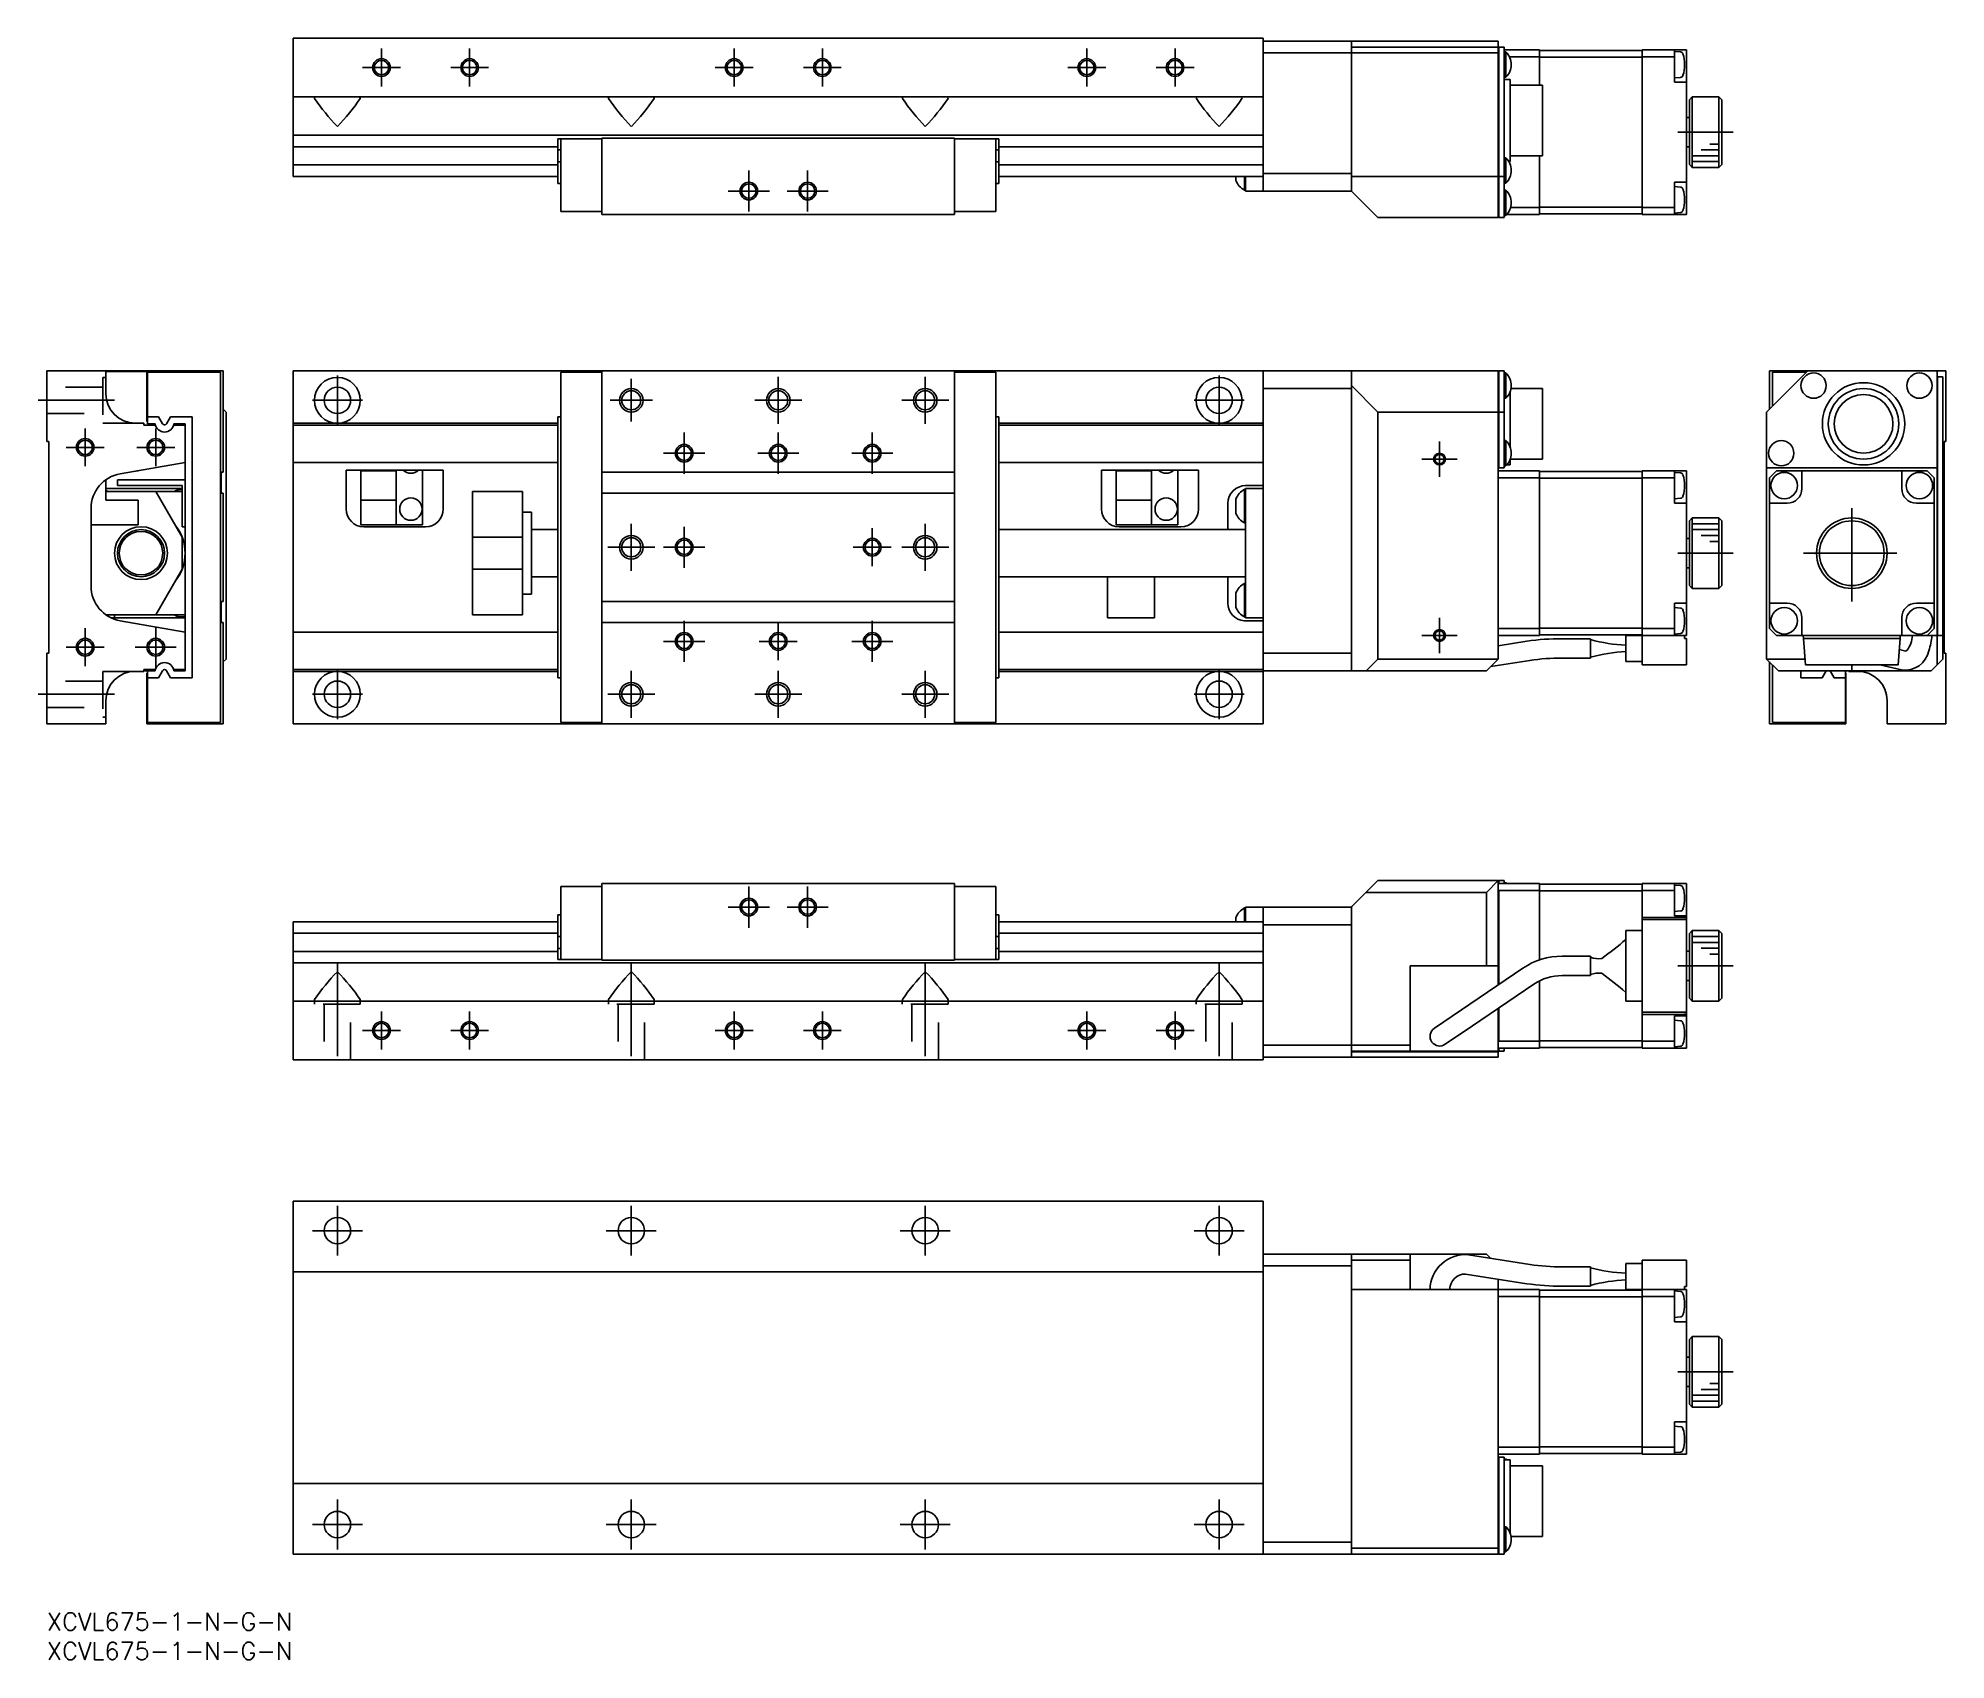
# Model space of a CAD drawing. Extents: x -2 to 323, y -8 to 268.
import ezdxf

# ---------------------------------------------------------------- set-up
doc = ezdxf.new("R2010")
doc.units = 0
doc.header["$LTSCALE"] = 0.5
doc.linetypes.add('CENTER', pattern=[50.8, 31.75, -6.35, 6.35, -6.35])
doc.linetypes.add('DASHED', pattern=[19.05, 12.7, -6.35])
for name, color, linetype in [('MSM_CENTER', 1, 'CENTER'), ('MSM_CONTINUOUS', 7, 'CONTINUOUS'), ('MSM_DASHED', 4, 'DASHED'), ('MSM_NARROW', 5, 'CONTINUOUS'), ('MSM_PART_NUMBER', 7, 'CONTINUOUS')]:
    doc.layers.add(name, color=color, linetype=linetype)
doc.styles.get("Standard").update_dxf_attribs({"font": 'txt.shx', "height": 3, "bigfont": 'bigfont.shx'})

# ---------------------------------------------------------------- blocks, each defined once
blk = doc.blocks.new('*U2')
at = {"layer": 'MSM_PART_NUMBER'}
blk.add_text('XCVL675-1-N-G-N', height=3, dxfattribs=at).set_placement((0, -3))
blk = doc.blocks.new('*U3')
at = {"layer": 'MSM_PART_NUMBER'}
blk.add_text('XCVL675-1-N-G-N', height=3, dxfattribs=at).set_placement((0, -8))

msp = doc.modelspace()

# ---------------------------------------------------------------- linework, layer by layer
at = {"layer": 'MSM_CENTER'}
for p, q in [((56.91, 259.61), (56.91, 266.07)), ((71.91, 259.61), (71.91, 266.07)), ((116.91, 259.61), (116.91, 266.07)), ((131.91, 259.61), (131.91, 266.07)), ((176.91, 259.61), (176.91, 266.07)), ((191.91, 259.61), (191.91, 266.07)), ((53.68, 262.84), (60.14, 262.84)), ((68.68, 262.84), (75.14, 262.84)), ((113.68, 262.84), (120.14, 262.84)), ((128.68, 262.84), (135.14, 262.84)), ((173.68, 262.84), (180.14, 262.84)), ((188.68, 262.84), (195.14, 262.84)), ((277.46, 251.84), (286.86, 251.84)), ((119.41, 238.34), (119.41, 245.34)), ((129.41, 238.34), (129.41, 245.34)), ((115.91, 241.84), (122.91, 241.84)), ((125.91, 241.84), (132.91, 241.84)), ((49.41, 201.99), (49.41, 210.49)), ((99.41, 202.62), (99.41, 209.87)), ((124.41, 202.24), (124.41, 210.24)), ((149.41, 202.24), (149.41, 210.24)), ((199.41, 201.99), (199.41, 210.49)), ((-1.5, 206.24), (11.5, 206.24)), ((45.16, 206.24), (53.66, 206.24)), ((95.79, 206.24), (103.04, 206.24)), ((120.41, 206.24), (128.41, 206.24)), ((145.41, 206.24), (153.41, 206.24)), ((195.16, 206.24), (203.66, 206.24)), ((6.5, 195.02), (6.5, 201.47)), ((18.5, 195.02), (18.5, 201.47)), ((3.27, 198.24), (9.73, 198.24)), ((15.27, 198.24), (21.73, 198.24)), ((108.41, 193.74), (108.41, 200.74)), ((124.41, 193.74), (124.41, 200.74)), ((140.41, 193.74), (140.41, 200.74)), ((236.91, 193.24), (236.91, 199.24)), ((104.91, 197.24), (111.91, 197.24)), ((120.91, 197.24), (127.91, 197.24)), ((136.91, 197.24), (143.91, 197.24)), ((233.91, 196.24), (239.91, 196.24)), ((307.05, 172.04), (307.05, 188.44)), ((99.41, 177.24), (99.41, 185.24)), ((149.41, 177.24), (149.41, 185.24)), ((108.41, 177.74), (108.41, 184.74)), ((140.41, 178.02), (140.41, 184.47)), ((95.41, 181.24), (103.41, 181.24)), ((104.91, 181.24), (111.91, 181.24)), ((137.18, 181.24), (143.64, 181.24)), ((145.41, 181.24), (153.41, 181.24)), ((277.46, 180.24), (286.86, 180.24)), ((298.85, 180.24), (315.25, 180.24)), ((236.91, 163.24), (236.91, 169.24)), ((6.5, 161.02), (6.5, 167.47)), ((18.5, 160.74), (18.5, 167.74)), ((108.41, 161.74), (108.41, 168.74)), ((124.41, 162.02), (124.41, 168.47)), ((140.41, 161.74), (140.41, 168.74)), ((233.91, 166.24), (239.91, 166.24)), ((3.27, 164.24), (9.73, 164.24)), ((15, 164.24), (22, 164.24)), ((104.91, 165.24), (111.91, 165.24)), ((121.18, 165.24), (127.64, 165.24)), ((136.91, 165.24), (143.91, 165.24)), ((49.41, 151.99), (49.41, 160.49)), ((99.41, 152.24), (99.41, 160.24)), ((124.41, 152.24), (124.41, 160.24)), ((149.41, 152.24), (149.41, 160.24)), ((199.41, 151.99), (199.41, 160.49)), ((-1.5, 156.24), (11.5, 156.24)), ((45.16, 156.24), (53.66, 156.24)), ((95.41, 156.24), (103.41, 156.24)), ((120.41, 156.24), (128.41, 156.24)), ((145.41, 156.24), (153.41, 156.24)), ((195.16, 156.24), (203.66, 156.24)), ((119.41, 116.54), (119.41, 123.54)), ((129.41, 116.54), (129.41, 123.54)), ((115.91, 120.04), (122.91, 120.04)), ((125.91, 120.04), (132.91, 120.04)), ((49.41, 110.54), (49.41, 92.04)), ((99.41, 110.54), (99.41, 92.04)), ((149.41, 110.54), (149.41, 92.04)), ((199.41, 110.54), (199.41, 92.04)), ((277.46, 110.04), (286.86, 110.04)), ((56.91, 95.81), (56.91, 102.27)), ((71.91, 95.81), (71.91, 102.27)), ((116.91, 95.81), (116.91, 102.27)), ((131.91, 95.81), (131.91, 102.27)), ((176.91, 95.81), (176.91, 102.27)), ((191.91, 95.81), (191.91, 102.27)), ((53.68, 99.04), (60.14, 99.04)), ((68.68, 99.04), (75.14, 99.04)), ((113.68, 99.04), (120.14, 99.04)), ((128.68, 99.04), (135.14, 99.04)), ((173.68, 99.04), (180.14, 99.04)), ((188.68, 99.04), (195.14, 99.04)), ((49.41, 60.75), (49.41, 69.25)), ((99.41, 60.75), (99.41, 69.25)), ((149.41, 60.75), (149.41, 69.25)), ((199.41, 60.75), (199.41, 69.25)), ((45.16, 65), (53.66, 65)), ((95.16, 65), (103.66, 65)), ((145.16, 65), (153.66, 65)), ((195.16, 65), (203.66, 65)), ((277.46, 41), (286.86, 41)), ((49.41, 10.75), (49.41, 19.25)), ((99.41, 10.75), (99.41, 19.25)), ((149.41, 10.75), (149.41, 19.25)), ((199.41, 10.75), (199.41, 19.25)), ((45.16, 15), (53.66, 15)), ((95.16, 15), (103.66, 15)), ((145.16, 15), (153.66, 15)), ((195.16, 15), (203.66, 15))]:
    msp.add_line(p, q, dxfattribs=at)
at = {"layer": 'MSM_CONTINUOUS'}
for p, q in [((41.91, 267.84), (206.91, 267.84)), ((41.91, 267.84), (41.91, 244.34)), ((206.91, 267.84), (206.91, 241.84)), ((246.91, 267.34), (206.91, 267.34)), ((221.91, 241.84), (221.91, 267.34)), ((246.91, 266.34), (221.91, 266.34)), ((246.91, 266.44), (246.81, 266.34)), ((246.91, 266.44), (246.91, 267.34)), ((246.91, 237.34), (246.91, 266.34)), ((247.01, 266.34), (246.91, 266.24)), ((247.01, 266.34), (247.01, 237.34)), ((247.91, 266.34), (247.01, 266.34)), ((247.91, 266.34), (247.91, 237.34)), ((246.91, 265.34), (206.91, 265.34)), ((247.91, 265.84), (253.91, 265.84)), ((248.21, 265.49), (247.91, 265.49)), ((248.21, 261.19), (248.21, 265.49)), ((248.82, 264.64), (253.91, 264.64)), ((253.91, 265.84), (253.91, 259.84)), ((253.91, 265.74), (271.41, 265.74)), ((253.91, 264.6), (271.41, 264.6)), ((271.41, 265.84), (271.41, 237.84)), ((271.41, 265.84), (278.91, 265.84)), ((271.41, 264.64), (276.91, 264.64)), ((276.91, 265.84), (276.91, 260.34)), ((277.9, 265.51), (276.91, 265.59)), ((278.91, 265.84), (278.91, 237.84)), ((247.91, 261.19), (248.21, 261.19)), ((248.91, 260.84), (247.91, 260.84)), ((248.91, 260.84), (248.91, 246.84)), ((254.41, 259.84), (248.91, 259.84)), ((254.41, 259.84), (254.41, 247.84)), ((276.91, 261.09), (277.9, 261.18)), ((278.91, 260.34), (276.91, 260.34)), ((41.91, 257.84), (206.91, 257.84)), ((45.51, 257.72), (45.67, 257.84)), ((45.52, 257.69), (45.51, 257.72)), ((45.54, 257.58), (45.52, 257.69)), ((53.31, 257.72), (53.16, 257.84)), ((53.28, 257.58), (53.31, 257.69)), ((53.31, 257.69), (53.31, 257.72)), ((95.51, 257.72), (95.67, 257.84)), ((95.52, 257.69), (95.51, 257.72)), ((95.54, 257.58), (95.52, 257.69)), ((103.31, 257.72), (103.16, 257.84)), ((103.28, 257.58), (103.31, 257.69)), ((103.31, 257.69), (103.31, 257.72)), ((145.51, 257.72), (145.67, 257.84)), ((145.52, 257.69), (145.51, 257.72)), ((145.54, 257.58), (145.52, 257.69)), ((153.31, 257.72), (153.16, 257.84)), ((153.28, 257.58), (153.31, 257.69)), ((153.31, 257.69), (153.31, 257.72)), ((195.51, 257.72), (195.67, 257.84)), ((195.52, 257.69), (195.51, 257.72)), ((195.54, 257.58), (195.52, 257.69)), ((203.31, 257.72), (203.16, 257.84)), ((203.28, 257.58), (203.31, 257.69)), ((203.31, 257.69), (203.31, 257.72)), ((279.91, 257.84), (279.41, 257.34)), ((279.41, 246.34), (279.41, 257.34)), ((284.41, 257.84), (279.91, 257.84)), ((279.91, 257.84), (279.91, 245.84)), ((284.91, 257.34), (284.41, 257.84)), ((284.41, 245.84), (284.41, 257.84)), ((284.91, 257.34), (284.91, 246.34)), ((279.41, 254.34), (278.91, 254.34)), ((41.91, 251.34), (206.91, 251.34)), ((94.41, 250.74), (86.91, 250.74)), ((86.91, 243.14), (86.91, 250.74)), ((87.41, 250.74), (87.41, 238.34)), ((154.41, 250.84), (94.41, 250.84)), ((94.41, 250.84), (94.41, 237.84)), ((154.41, 250.84), (154.41, 237.84)), ((161.91, 250.74), (154.41, 250.74)), ((161.41, 250.74), (161.41, 238.34)), ((161.91, 243.14), (161.91, 250.74)), ((41.91, 249.38), (86.91, 249.38)), ((87.41, 248.87), (86.91, 248.87)), ((87.41, 246.82), (86.91, 246.82)), ((161.41, 248.87), (161.91, 248.87)), ((161.41, 246.82), (161.91, 246.82)), ((161.91, 249.38), (206.91, 249.38)), ((248.21, 247.49), (247.91, 247.49)), ((248.21, 243.19), (248.21, 247.49)), ((248.71, 246.84), (248.91, 246.84)), ((248.91, 247.84), (254.41, 247.84)), ((253.91, 247.84), (253.91, 237.84)), ((278.91, 249.34), (279.41, 249.34)), ((41.91, 246.31), (86.91, 246.31)), ((41.91, 244.34), (86.91, 244.34)), ((161.91, 246.31), (206.91, 246.31)), ((161.91, 244.34), (206.91, 244.34)), ((202.26, 244.34), (202.26, 243.63)), ((203.71, 244.34), (203.71, 241.98)), ((203.91, 244.34), (203.91, 241.84)), ((221.91, 244.84), (206.91, 244.84)), ((221.91, 244.34), (246.91, 244.34)), ((246.91, 244.39), (247.01, 244.34)), ((247.91, 244.34), (247.01, 244.34)), ((279.41, 246.34), (279.91, 245.84)), ((279.91, 245.84), (284.41, 245.84)), ((284.41, 245.84), (284.91, 246.34)), ((87.41, 243.14), (86.91, 243.14)), ((161.41, 243.14), (161.91, 243.14)), ((203.71, 241.98), (203.91, 241.98)), ((203.91, 241.84), (221.91, 241.84)), ((221.91, 241.84), (226.41, 237.34)), ((247.91, 243.19), (248.21, 243.19)), ((248.21, 241.99), (247.91, 241.99)), ((248.21, 237.69), (248.21, 241.99)), ((276.91, 243.34), (276.91, 237.84)), ((278.91, 243.34), (276.91, 243.34)), ((277.9, 242.51), (276.91, 242.59)), ((87.41, 238.34), (94.41, 238.34)), ((154.41, 237.84), (94.41, 237.84)), ((161.41, 238.34), (154.41, 238.34)), ((246.91, 237.34), (226.41, 237.34)), ((246.91, 237.44), (247.01, 237.34)), ((247.91, 237.34), (247.01, 237.34)), ((247.91, 237.69), (248.21, 237.69)), ((248.35, 237.84), (253.91, 237.84)), ((249.01, 239.04), (253.91, 239.04)), ((253.91, 239.09), (271.41, 239.09)), ((253.91, 237.94), (271.41, 237.94)), ((271.41, 239.04), (276.91, 239.04)), ((271.41, 237.84), (278.91, 237.84)), ((276.91, 238.09), (277.9, 238.18)), ((0, 211.24), (30, 211.24)), ((0, 199.24), (0, 211.24)), ((10, 211.24), (10, 207.34)), ((17, 211.14), (10, 211.14)), ((17, 202.64), (17, 211.24)), ((17.1, 202.24), (17.1, 211.04)), ((17.1, 211.04), (29.5, 211.04)), ((29.5, 211.04), (29.5, 151.44)), ((30, 211.24), (30, 194.04)), ((41.91, 211.24), (41.91, 151.24)), ((41.91, 211.24), (221.91, 211.24)), ((87.41, 211.04), (94.41, 211.04)), ((87.41, 211.04), (87.41, 151.44)), ((94.41, 211.24), (94.41, 151.24)), ((154.41, 211.24), (154.41, 151.24)), ((161.41, 211.04), (154.41, 211.04)), ((161.41, 211.04), (161.41, 151.44)), ((206.91, 211.24), (206.91, 151.24)), ((221.91, 211.24), (246.91, 211.24)), ((221.91, 211.24), (221.91, 160.24)), ((246.91, 162.24), (246.91, 211.24)), ((246.91, 211.14), (247.01, 211.24)), ((247.01, 211.24), (247.01, 194.74)), ((247.91, 211.24), (247.01, 211.24)), ((247.91, 211.24), (247.91, 194.74)), ((299.55, 211.24), (292.55, 204.24)), ((323.05, 211.24), (293.05, 211.24)), ((293.05, 211.24), (293.05, 204.74)), ((293.55, 211.04), (299.35, 211.04)), ((293.55, 205.24), (293.55, 211.04)), ((321.55, 161.24), (321.55, 211.24)), ((323.05, 199.24), (323.05, 211.24)), ((221.91, 208.24), (206.91, 208.24)), ((221.91, 208.74), (226.41, 204.24)), ((248.21, 210.89), (247.91, 210.89)), ((248.21, 206.59), (248.21, 210.89)), ((254.41, 208.24), (249.07, 208.24)), ((254.41, 208.24), (254.41, 196.24)), ((322.55, 210.24), (321.55, 210.24)), ((321.65, 210.24), (321.65, 166.24)), ((322.55, 210.24), (322.55, 162.24)), ((30, 204.74), (30.5, 204.24)), ((247.91, 206.59), (248.21, 206.59)), ((248.91, 207.67), (248.91, 198.32)), ((15, 202.34), (16.5, 202.34)), ((16.5, 202.04), (16.5, 202.34)), ((18.46, 202.04), (16.5, 202.04)), ((17.1, 202.64), (17, 202.64)), ((17.1, 203.44), (18.98, 203.44)), ((18.43, 202.24), (17.1, 202.24)), ((18.98, 203.44), (19.66, 202.25)), ((20.34, 202.25), (21.02, 203.44)), ((21.02, 203.44), (24.7, 203.44)), ((23.5, 202.04), (21.54, 202.04)), ((23.5, 202.24), (21.57, 202.24)), ((23.5, 160.24), (23.5, 202.24)), ((24.7, 203.44), (24.7, 159.04)), ((30.5, 204.24), (30.5, 162.24)), ((41.91, 202.34), (86.91, 202.34)), ((41.91, 202.04), (86.91, 202.04)), ((87.41, 203.44), (86.91, 203.44)), ((86.91, 159.04), (86.91, 203.44)), ((161.41, 203.44), (161.91, 203.44)), ((161.91, 159.04), (161.91, 203.44)), ((161.91, 202.34), (206.91, 202.34)), ((161.91, 202.04), (206.91, 202.04)), ((226.41, 204.24), (226.41, 162.24)), ((246.91, 204.24), (226.41, 204.24)), ((246.91, 204.2), (247.01, 204.24)), ((247.91, 204.24), (247.01, 204.24)), ((292.55, 162.24), (292.55, 204.24)), ((0.3, 199.24), (0, 199.24)), ((0.3, 163.24), (0.3, 199.24)), ((248.21, 199.39), (247.91, 199.39)), ((248.21, 195.09), (248.21, 199.39)), ((322.75, 199.24), (323.05, 199.24)), ((322.75, 163.24), (322.75, 199.24)), ((23.5, 195.69), (12.46, 193.74)), ((41.91, 195.69), (86.91, 195.69)), ((161.91, 195.69), (206.91, 195.69)), ((246.91, 194.84), (247.01, 194.74)), ((247.91, 194.74), (247.01, 194.74)), ((247.91, 195.09), (248.21, 195.09)), ((248.35, 195.24), (248.91, 195.24)), ((248.91, 196.17), (248.91, 195.24)), ((248.94, 196.24), (254.41, 196.24)), ((292.55, 194.74), (321.55, 194.74)), ((10, 189.24), (10, 192.71)), ((23.5, 192.74), (12, 192.74)), ((12, 191.74), (12, 192.74)), ((23, 191.74), (12, 191.74)), ((15.29, 194.24), (15.5, 194.24)), ((15.5, 194.28), (15.5, 194.24)), ((23, 184.74), (23, 191.74)), ((29.65, 194.04), (30, 194.04)), ((29.65, 190.44), (29.65, 194.04)), ((67.41, 194.37), (50.91, 194.37)), ((50.91, 187.74), (50.91, 194.37)), ((53.41, 194.37), (53.41, 185.04)), ((59.41, 194.24), (53.41, 194.24)), ((59.41, 194.37), (59.41, 185.04)), ((63.91, 194.37), (63.91, 185.04)), ((67.41, 194.37), (67.41, 187.74)), ((154.41, 194.04), (94.41, 194.04)), ((195.91, 194.37), (179.41, 194.37)), ((179.41, 187.74), (179.41, 194.37)), ((181.91, 194.37), (181.91, 185.04)), ((187.91, 194.24), (181.91, 194.24)), ((187.91, 194.37), (187.91, 185.04)), ((192.41, 194.37), (192.41, 185.04)), ((195.91, 194.37), (195.91, 187.74)), ((206.91, 191.73), (203.91, 191.73)), ((246.91, 194.24), (253.91, 194.24)), ((246.91, 193.04), (253.91, 193.04)), ((253.91, 194.24), (253.91, 166.24)), ((253.91, 194.14), (271.41, 194.14)), ((253.91, 193), (271.41, 193)), ((271.41, 194.24), (278.91, 194.24)), ((271.41, 194.24), (271.41, 161.24)), ((271.41, 193.04), (276.91, 193.04)), ((276.91, 194.24), (276.91, 188.74)), ((277.9, 193.91), (276.91, 193.99)), ((278.91, 194.24), (278.91, 166.24)), ((294.25, 194.24), (293.05, 193.04)), ((293.05, 193.04), (293.05, 167.44)), ((319.85, 194.24), (294.25, 194.24)), ((298.55, 194.24), (298.55, 191.24)), ((315.55, 191.24), (315.55, 194.24)), ((321.05, 193.04), (319.85, 194.24)), ((321.05, 167.44), (321.05, 193.04)), ((23, 191.24), (10, 191.24)), ((10, 190.74), (23, 190.74)), ((10, 189.24), (15.5, 189.24)), ((15.5, 185.04), (15.5, 189.24)), ((23, 182.95), (18.5, 190.74)), ((30, 190.44), (29.65, 190.44)), ((30, 190.44), (30, 172.04)), ((59.41, 189.24), (53.41, 189.24)), ((72.41, 190.74), (72.41, 169.74)), ((72.41, 190.74), (80.91, 190.74)), ((80.91, 190.74), (80.91, 169.74)), ((154.41, 190.44), (94.41, 190.44)), ((187.91, 189.24), (181.91, 189.24)), ((200.91, 184.24), (200.91, 188.73)), ((202.26, 189.45), (202.26, 187.03)), ((203.71, 191.1), (203.71, 185.38)), ((203.91, 191.1), (203.71, 191.1)), ((203.91, 191.24), (203.91, 169.24)), ((203.91, 191.24), (206.91, 191.24)), ((276.91, 189.49), (277.9, 189.58)), ((278.91, 188.74), (276.91, 188.74)), ((296.05, 188.74), (293.05, 188.74)), ((321.05, 188.74), (318.05, 188.74)), ((7.5, 187.84), (7.5, 174.65)), ((7.5, 185.04), (15.5, 185.04)), ((63.91, 185.04), (53.41, 185.04)), ((82.41, 187.24), (80.91, 187.24)), ((82.41, 187.24), (82.41, 173.24)), ((192.41, 185.04), (181.91, 185.04)), ((203.71, 185.38), (203.91, 185.38)), ((279.91, 186.24), (279.41, 185.74)), ((279.41, 174.74), (279.41, 185.74)), ((279.91, 186.24), (279.91, 174.24)), ((284.41, 186.24), (279.91, 186.24)), ((284.41, 174.24), (284.41, 186.24)), ((284.91, 185.74), (284.41, 186.24)), ((284.91, 185.74), (284.91, 174.74)), ((23.5, 184.74), (23, 184.74)), ((23, 177.54), (23, 182.95)), ((64.41, 184.74), (53.91, 184.74)), ((72.41, 182.95), (80.91, 182.95)), ((86.91, 184.24), (82.41, 184.24)), ((203.91, 184.24), (161.91, 184.24)), ((192.91, 184.74), (182.41, 184.74)), ((279.41, 182.74), (278.91, 182.74)), ((18.5, 169.74), (23, 177.54)), ((72.41, 177.54), (80.91, 177.54)), ((82.41, 176.24), (86.91, 176.24)), ((161.91, 176.24), (203.91, 176.24)), ((180.41, 176.24), (180.41, 169.24)), ((188.41, 176.24), (188.41, 169.24)), ((200.91, 171.73), (200.91, 176.24)), ((278.91, 177.74), (279.41, 177.74)), ((29.65, 172.04), (30, 172.04)), ((29.65, 168.44), (29.65, 172.04)), ((80.91, 173.24), (82.41, 173.24)), ((154.41, 172.04), (94.41, 172.04)), ((202.26, 173.45), (202.26, 171.03)), ((203.71, 175.1), (203.71, 169.38)), ((203.91, 175.1), (203.71, 175.1)), ((279.41, 174.74), (279.91, 174.24)), ((279.91, 174.24), (284.41, 174.24)), ((284.41, 174.24), (284.91, 174.74)), ((10.05, 169.74), (23.5, 169.74)), ((10.9, 169.24), (23.5, 169.24)), ((11.5, 169.24), (11.5, 169.74)), ((72.41, 169.74), (80.91, 169.74)), ((180.41, 169.24), (188.41, 169.24)), ((203.71, 169.38), (203.91, 169.38)), ((203.91, 169.24), (206.91, 169.24)), ((276.91, 171.74), (276.91, 166.24)), ((278.91, 171.74), (276.91, 171.74)), ((277.9, 170.91), (276.91, 170.99)), ((293.05, 171.74), (296.05, 171.74)), ((298.55, 169.24), (298.55, 166.24)), ((315.55, 166.24), (315.55, 169.24)), ((318.05, 171.74), (321.05, 171.74)), ((12.46, 168.74), (23.5, 166.8)), ((30, 168.44), (29.65, 168.44)), ((30, 168.44), (30, 151.24)), ((41.91, 166.8), (86.91, 166.8)), ((154.41, 168.44), (94.41, 168.44)), ((161.91, 166.8), (206.91, 166.8)), ((206.91, 168.73), (203.91, 168.73)), ((246.91, 167.44), (253.91, 167.44)), ((246.91, 166.34), (247.01, 166.24)), ((247.01, 166.24), (253.91, 166.24)), ((253.91, 167.49), (271.41, 167.49)), ((253.91, 166.34), (271.41, 166.34)), ((262.61, 165.69), (257.75, 165.69)), ((262.61, 162.39), (262.61, 165.69)), ((268.61, 161.84), (268.61, 166.24)), ((278.91, 166.24), (268.61, 166.24)), ((271.41, 167.44), (276.91, 167.44)), ((276.91, 166.49), (277.9, 166.58)), ((278.61, 166.24), (278.61, 165.74)), ((278.91, 165.74), (278.61, 165.74)), ((278.91, 165.74), (278.91, 161.24)), ((293.05, 167.44), (294.25, 166.24)), ((294.25, 166.24), (321.55, 166.24)), ((298.8, 166.24), (298.83, 165.74)), ((315.26, 165.74), (298.83, 165.74)), ((298.83, 165.74), (299.15, 161.24)), ((314.95, 161.24), (315.26, 165.74)), ((315.26, 165.74), (315.3, 166.24)), ((319.85, 166.24), (321.05, 167.44)), ((321.65, 166.24), (321.55, 166.34)), ((321.65, 166.24), (322.55, 166.24)), ((0, 163.24), (0.3, 163.24)), ((0, 151.24), (0, 163.24)), ((221.91, 163.24), (206.91, 163.24)), ((251.78, 165.27), (246.91, 164.5)), ((257.75, 162.39), (262.61, 162.39)), ((316.25, 163.59), (315.13, 163.85)), ((316.31, 163.63), (316.24, 163.59)), ((316.41, 163.71), (316.31, 163.63)), ((323.05, 163.24), (322.75, 163.24)), ((323.05, 151.24), (323.05, 163.24)), ((16.5, 160.14), (15, 160.14)), ((16.5, 160.44), (18.46, 160.44)), ((16.5, 160.14), (16.5, 160.44)), ((16.5, 160.34), (18.44, 160.34)), ((18.43, 160.24), (16.5, 160.24)), ((17, 151.24), (17, 159.84)), ((17, 159.84), (17.1, 159.84)), ((17.1, 151.44), (17.1, 160.24)), ((18.98, 159.04), (17.1, 159.04)), ((19.66, 160.24), (18.98, 159.04)), ((21.02, 159.04), (20.34, 160.24)), ((24.7, 159.04), (21.02, 159.04)), ((21.54, 160.44), (23.5, 160.44)), ((21.56, 160.34), (23.5, 160.34)), ((21.57, 160.24), (23.5, 160.24)), ((23.2, 160.44), (23, 160.24)), ((30.5, 162.24), (30, 161.74)), ((41.91, 160.44), (86.91, 160.44)), ((41.91, 160.14), (86.91, 160.14)), ((87.41, 159.04), (86.91, 159.04)), ((161.41, 159.04), (161.91, 159.04)), ((161.91, 160.44), (206.91, 160.44)), ((161.91, 160.14), (206.91, 160.14)), ((221.91, 160.24), (206.91, 160.24)), ((244.91, 160.24), (221.91, 160.24)), ((226.41, 162.24), (224.41, 160.24)), ((226.41, 162.24), (246.91, 162.24)), ((244.91, 160.24), (246.91, 162.24)), ((245.62, 160.95), (252.3, 162.01)), ((271.41, 161.84), (268.61, 161.84)), ((271.41, 161.24), (278.91, 161.24)), ((294.55, 160.24), (292.55, 162.24)), ((292.55, 162.24), (299.08, 162.24)), ((293.05, 161.74), (293.05, 151.24)), ((293.55, 151.44), (293.55, 161.24)), ((320.55, 160.24), (294.55, 160.24)), ((298.35, 159.04), (298.35, 160.24)), ((302.02, 159.04), (298.35, 159.04)), ((299.15, 161.24), (314.95, 161.24)), ((302.71, 160.24), (302.02, 159.04)), ((304.07, 159.04), (303.38, 160.24)), ((305.95, 159.04), (304.07, 159.04)), ((305.95, 160.24), (305.95, 151.44)), ((306.05, 159.84), (305.95, 159.84)), ((306.05, 151.24), (306.05, 159.84)), ((306.55, 160.14), (306.55, 160.24)), ((306.55, 160.14), (308.05, 160.14)), ((307.05, 161.24), (307.05, 160.24)), ((311.79, 161.24), (315.5, 160.38)), ((315.5, 160.38), (315.52, 160.37)), ((320.55, 160.24), (322.55, 162.24)), ((10, 155.14), (10, 151.24)), ((313.05, 155.14), (313.05, 151.24)), ((10, 151.24), (0, 151.24)), ((30, 151.24), (17, 151.24)), ((29.5, 151.44), (17.1, 151.44)), ((41.91, 151.24), (206.91, 151.24)), ((87.41, 151.44), (94.41, 151.44)), ((161.41, 151.44), (154.41, 151.44)), ((293.05, 151.24), (306.05, 151.24)), ((305.95, 151.44), (293.55, 151.44)), ((313.05, 151.24), (323.05, 151.24)), ((87.41, 123.54), (94.41, 123.54)), ((87.41, 123.54), (87.41, 111.14)), ((154.41, 124.04), (94.41, 124.04)), ((94.41, 124.04), (94.41, 111.04)), ((154.41, 124.04), (154.41, 111.04)), ((161.41, 123.54), (154.41, 123.54)), ((161.41, 123.54), (161.41, 111.14)), ((226.41, 124.54), (222.01, 120.14)), ((226.41, 124.54), (246.91, 124.54)), ((244.91, 122.54), (246.91, 124.54)), ((246.91, 124.54), (246.91, 106.81)), ((246.91, 124.44), (247.01, 124.54)), ((246.91, 124.04), (253.91, 124.04)), ((247.01, 124.54), (247.01, 124.04)), ((247.91, 124.54), (247.01, 124.54)), ((247.91, 124.54), (247.91, 124.04)), ((248.21, 124.19), (247.91, 124.19)), ((248.21, 124.04), (248.21, 124.19)), ((253.91, 124.04), (253.91, 111.05)), ((253.91, 123.94), (271.41, 123.94)), ((271.41, 124.04), (271.41, 96.04)), ((271.41, 124.04), (278.91, 124.04)), ((276.91, 124.04), (276.91, 118.54)), ((277.9, 123.7), (276.91, 123.79)), ((278.91, 124.04), (278.91, 96.04)), ((221.91, 120.04), (222.01, 120.14)), ((244.91, 122.54), (224.41, 122.54)), ((244.91, 110.04), (244.91, 122.54)), ((246.91, 122.94), (247.01, 122.84)), ((247.01, 122.84), (253.91, 122.84)), ((247.01, 106.88), (247.01, 122.84)), ((253.91, 122.8), (271.41, 122.8)), ((271.41, 122.84), (276.91, 122.84)), ((41.91, 117.54), (41.91, 94.04)), ((41.91, 117.54), (86.91, 117.54)), ((87.41, 118.74), (86.91, 118.74)), ((86.91, 111.14), (86.91, 118.74)), ((161.41, 118.74), (161.91, 118.74)), ((161.91, 111.14), (161.91, 118.74)), ((161.91, 117.54), (206.91, 117.54)), ((202.26, 118.25), (202.26, 117.54)), ((203.71, 119.9), (203.71, 117.54)), ((203.91, 119.9), (203.71, 119.9)), ((203.91, 120.04), (221.91, 120.04)), ((203.91, 120.04), (203.91, 117.54)), ((206.91, 120.04), (206.91, 94.04)), ((221.91, 117.04), (206.91, 117.04)), ((221.91, 120.04), (221.91, 94.54)), ((271.41, 118.29), (278.61, 118.29)), ((271.41, 117.94), (278.91, 117.94)), ((276.91, 119.29), (277.9, 119.38)), ((278.91, 118.54), (276.91, 118.54)), ((278.61, 118.29), (278.61, 118.25)), ((278.91, 118.25), (278.61, 118.25)), ((41.91, 115.58), (86.91, 115.58)), ((87.41, 115.06), (86.91, 115.06)), ((161.41, 115.06), (161.91, 115.06)), ((161.91, 115.58), (206.91, 115.58)), ((268.61, 104.04), (268.61, 116.04)), ((271.41, 116.04), (268.61, 116.04)), ((279.91, 116.04), (279.41, 115.54)), ((279.41, 104.54), (279.41, 115.54)), ((279.91, 116.04), (279.91, 104.04)), ((284.41, 116.04), (279.91, 116.04)), ((284.41, 104.04), (284.41, 116.04)), ((284.91, 115.54), (284.41, 116.04)), ((284.91, 115.54), (284.91, 104.54)), ((41.91, 112.5), (86.91, 112.5)), ((41.91, 110.54), (206.91, 110.54)), ((87.41, 113.01), (86.91, 113.01)), ((94.41, 111.14), (86.91, 111.14)), ((154.41, 111.04), (94.41, 111.04)), ((161.91, 111.14), (154.41, 111.14)), ((161.41, 113.01), (161.91, 113.01)), ((161.91, 112.5), (206.91, 112.5)), ((262.61, 111.69), (257.75, 111.69)), ((262.61, 108.39), (262.61, 111.69)), ((279.41, 112.54), (278.91, 112.54)), ((231.91, 110.04), (231.91, 95.54)), ((246.91, 110.04), (231.91, 110.04)), ((251.11, 109.66), (240.66, 102.58)), ((253.91, 107.48), (253.91, 96.04)), ((257.75, 108.39), (262.61, 108.39)), ((264.47, 108.78), (264.56, 108.74)), ((278.91, 107.54), (279.41, 107.54)), ((41.91, 104.04), (206.91, 104.04)), ((45.52, 104.2), (45.51, 104.16)), ((45.51, 104.16), (45.67, 104.04)), ((45.54, 104.3), (45.52, 104.2)), ((53.31, 104.16), (53.16, 104.04)), ((53.28, 104.3), (53.31, 104.2)), ((53.31, 104.2), (53.31, 104.16)), ((95.52, 104.2), (95.51, 104.16)), ((95.51, 104.16), (95.67, 104.04)), ((95.54, 104.3), (95.52, 104.2)), ((103.31, 104.16), (103.16, 104.04)), ((103.28, 104.3), (103.31, 104.2)), ((103.31, 104.2), (103.31, 104.16)), ((145.52, 104.2), (145.51, 104.16)), ((145.51, 104.16), (145.67, 104.04)), ((145.54, 104.3), (145.52, 104.2)), ((153.31, 104.16), (153.16, 104.04)), ((153.28, 104.3), (153.31, 104.2)), ((153.31, 104.2), (153.31, 104.16)), ((195.52, 104.2), (195.51, 104.16)), ((195.51, 104.16), (195.67, 104.04)), ((195.54, 104.3), (195.52, 104.2)), ((203.31, 104.16), (203.16, 104.04)), ((203.28, 104.3), (203.31, 104.2)), ((203.31, 104.2), (203.31, 104.16)), ((242.52, 99.84), (252.96, 106.93)), ((271.41, 104.04), (268.61, 104.04)), ((279.41, 104.54), (279.91, 104.04)), ((279.91, 104.04), (284.41, 104.04)), ((284.41, 104.04), (284.91, 104.54)), ((240.66, 102.58), (236.03, 99.43)), ((246.91, 102.83), (246.91, 95.54)), ((247.01, 97.24), (247.01, 102.89)), ((271.41, 102.14), (278.91, 102.14)), ((271.41, 101.79), (278.61, 101.79)), ((276.91, 101.54), (276.91, 96.04)), ((278.91, 101.54), (276.91, 101.54)), ((277.9, 100.7), (276.91, 100.79)), ((278.61, 101.82), (278.91, 101.82)), ((278.61, 101.82), (278.61, 101.79)), ((237.88, 96.7), (242.52, 99.84)), ((206.91, 96.54), (231.91, 96.54)), ((206.91, 94.54), (246.91, 94.54)), ((246.91, 95.54), (221.91, 95.54)), ((221.91, 95.44), (246.91, 95.44)), ((246.91, 95.44), (246.81, 95.54)), ((247.01, 97.24), (246.91, 97.14)), ((246.91, 96.04), (253.91, 96.04)), ((247.01, 95.54), (246.91, 95.64)), ((246.91, 95.44), (246.91, 94.54)), ((247.01, 97.24), (253.91, 97.24)), ((247.01, 96.04), (247.01, 95.54)), ((247.91, 95.54), (247.01, 95.54)), ((247.91, 96.04), (247.91, 95.54)), ((253.91, 97.28), (271.41, 97.28)), ((253.91, 96.14), (271.41, 96.14)), ((271.41, 97.24), (276.91, 97.24)), ((271.41, 96.04), (278.91, 96.04)), ((276.91, 96.29), (277.9, 96.38)), ((41.91, 94.04), (206.91, 94.04)), ((41.91, 70), (206.91, 70)), ((41.91, 70), (41.91, 10)), ((206.91, 70), (206.91, 10)), ((206.91, 61), (244.91, 61)), ((221.91, 59), (206.91, 59)), ((221.91, 61), (221.91, 10)), ((231.91, 60), (221.91, 60)), ((231.91, 61), (231.91, 55)), ((252.3, 59.24), (241.85, 60.89)), ((245.62, 60.29), (244.91, 61)), ((262.61, 58.85), (257.75, 58.85)), ((262.61, 55.55), (262.61, 58.85)), ((268.61, 55), (268.61, 59.4)), ((271.41, 59.4), (268.61, 59.4)), ((271.41, 60), (271.41, 27)), ((271.41, 60), (278.91, 60)), ((278.91, 60), (278.91, 55.5)), ((41.91, 58), (206.91, 58)), ((241.33, 57.63), (251.78, 55.98)), ((246.91, 10), (246.91, 56.75)), ((257.75, 55.55), (262.61, 55.55)), ((278.61, 55.5), (278.91, 55.5)), ((278.61, 55.5), (278.61, 55)), ((221.91, 55), (246.91, 55)), ((247.01, 55), (246.91, 54.9)), ((246.91, 53.8), (253.91, 53.8)), ((247.01, 55), (253.91, 55)), ((253.91, 55), (253.91, 27)), ((253.91, 54.9), (271.41, 54.9)), ((253.91, 53.76), (271.41, 53.76)), ((278.91, 55), (268.61, 55)), ((271.41, 53.8), (276.91, 53.8)), ((276.91, 55), (276.91, 49.5)), ((277.9, 54.66), (276.91, 54.75)), ((278.91, 55), (278.91, 27)), ((276.91, 50.25), (277.9, 50.34)), ((278.91, 49.5), (276.91, 49.5)), ((279.91, 47), (279.41, 46.5)), ((279.41, 35.5), (279.41, 46.5)), ((279.91, 47), (279.91, 35)), ((284.41, 47), (279.91, 47)), ((284.41, 35), (284.41, 47)), ((284.91, 46.5), (284.41, 47)), ((284.91, 46.5), (284.91, 35.5)), ((279.41, 43.5), (278.91, 43.5)), ((278.91, 38.5), (279.41, 38.5)), ((278.91, 32.5), (276.91, 32.5)), ((276.91, 32.5), (276.91, 27)), ((279.41, 35.5), (279.91, 35)), ((279.91, 35), (284.41, 35)), ((284.41, 35), (284.91, 35.5)), ((277.9, 31.66), (276.91, 31.75)), ((246.91, 28.2), (253.91, 28.2)), ((246.91, 27), (253.91, 27)), ((247.01, 26.5), (246.91, 26.4)), ((247.01, 26.5), (247.01, 10)), ((247.91, 26.5), (247.01, 26.5)), ((247.91, 26.5), (247.91, 10)), ((248.21, 26.15), (247.91, 26.15)), ((248.91, 26), (247.91, 26)), ((248.21, 26), (248.21, 26.15)), ((248.91, 26), (248.91, 13.58)), ((253.91, 28.24), (271.41, 28.24)), ((253.91, 27.1), (271.41, 27.1)), ((271.41, 28.2), (276.91, 28.2)), ((271.41, 27), (278.91, 27)), ((276.91, 27.25), (277.9, 27.34)), ((254.41, 25), (248.91, 25)), ((254.41, 25), (254.41, 13)), ((41.91, 22), (206.91, 22)), ((248.21, 14.65), (247.91, 14.65)), ((248.21, 10.35), (248.21, 14.65)), ((249.07, 13), (254.41, 13)), ((246.91, 10), (41.91, 10)), ((221.91, 12), (206.91, 12)), ((246.91, 11), (221.91, 11)), ((247.01, 10), (246.91, 10.1)), ((247.91, 10), (247.01, 10)), ((247.91, 10.35), (248.21, 10.35))]:
    msp.add_line(p, q, dxfattribs=at)
for centre, radius in [((56.91, 262.84), 1.23), ((71.91, 262.84), 1.23), ((116.91, 262.84), 1.23), ((131.91, 262.84), 1.23), ((176.91, 262.84), 1.23), ((191.91, 262.84), 1.23), ((119.41, 241.84), 1.23), ((129.41, 241.84), 1.23), ((49.41, 206.24), 3.9), ((99.41, 206.24), 1.62), ((124.41, 206.24), 1.62), ((149.41, 206.24), 1.62), ((199.41, 206.24), 3.9), ((300.55, 208.74), 2.15), ((309.05, 202.24), 7), ((309.05, 202.24), 6), ((318.55, 208.74), 2.15), ((309.05, 202.24), 5), ((6.5, 198.24), 1.23), ((18.5, 198.24), 1.23), ((108.41, 197.24), 1.23), ((124.41, 197.24), 1.23), ((140.41, 197.24), 1.23), ((295.05, 197.24), 2.15), ((236.91, 196.24), 0.783), ((295.55, 191.74), 2.25), ((318.55, 191.74), 2.25), ((307.05, 180.24), 6), ((307.05, 180.24), 5.5), ((16, 180.24), 4.5), ((16, 180.24), 4), ((16, 180.24), 3.7), ((99.41, 181.24), 1.62), ((108.41, 181.24), 1.23), ((140.41, 181.24), 1.23), ((149.41, 181.24), 1.62), ((295.55, 168.74), 2.25), ((318.55, 168.74), 2.25), ((108.41, 165.24), 1.23), ((124.41, 165.24), 1.23), ((140.41, 165.24), 1.23), ((236.91, 166.24), 0.783), ((6.5, 164.24), 1.23), ((18.5, 164.24), 1.23), ((49.41, 156.24), 3.9), ((199.41, 156.24), 3.9), ((99.41, 156.24), 1.62), ((124.41, 156.24), 1.62), ((149.41, 156.24), 1.62), ((119.41, 120.04), 1.23), ((129.41, 120.04), 1.23), ((56.91, 99.04), 1.23), ((71.91, 99.04), 1.23), ((116.91, 99.04), 1.23), ((131.91, 99.04), 1.23), ((176.91, 99.04), 1.23), ((191.91, 99.04), 1.23), ((49.41, 65), 2.25), ((99.41, 65), 2.25), ((149.41, 65), 2.25), ((199.41, 65), 2.25), ((49.41, 15), 2.25), ((99.41, 15), 2.25), ((149.41, 15), 2.25), ((199.41, 15), 2.25)]:
    msp.add_circle(centre, radius, dxfattribs=at)
at = {"layer": 'MSM_CONTINUOUS', "extrusion": (0, 0, -1)}
for centre, radius in [((-49.41, 206.24), 2.25), ((-199.41, 206.24), 2.25), ((-61.91, 187.74), 1.9), ((-190.41, 187.74), 1.9), ((-49.41, 156.24), 2.25), ((-199.41, 156.24), 2.25)]:
    msp.add_circle(centre, radius, dxfattribs=at)
at = {"layer": 'MSM_CONTINUOUS'}
for centre, radius, start, end in [((246.11, 263.34), 3, 314.22, 45.78), ((277.86, 265.01), 0.5, 17.6292, 85), ((272.61, 263.34), 6, 342.3708, 17.6292), ((277.86, 261.68), 0.5, 275, 342.3708), ((73.33, 276.31), 33.51, 213.969, 224.4521), ((25.5, 276.31), 33.51, 315.5479, 326.031), ((123.33, 276.31), 33.51, 213.969, 224.4521), ((75.5, 276.31), 33.51, 315.5479, 326.031), ((173.33, 276.31), 33.51, 213.969, 224.4521), ((125.5, 276.31), 33.51, 315.5479, 326.031), ((223.33, 276.31), 33.51, 213.969, 224.4521), ((175.5, 276.31), 33.51, 315.5479, 326.031), ((246.11, 245.34), 3, 314.22, 45.78), ((205.29, 244.83), 3.25, 201.5574, 241.0598), ((246.11, 239.84), 3, 314.22, 45.78), ((277.86, 242.01), 0.5, 17.6292, 85), ((272.61, 240.34), 6, 342.3708, 17.6292), ((277.86, 238.68), 0.5, 275, 342.3708), ((246.11, 208.74), 3, 314.22, 45.78), ((15, 207.34), 5, 180, 270), ((20, 202.44), 1.59, 187.2376, 352.7624), ((20, 202.44), 0.388, 210, 330), ((246.11, 197.24), 3, 314.22, 45.78), ((13.5, 187.84), 6, 100, 180), ((203.91, 188.73), 3, 90, 180), ((277.86, 193.41), 0.5, 17.6292, 85), ((272.61, 191.74), 6, 342.3708, 17.6292), ((9, 188.24), 2.85, 61.3056, 69.459), ((23, 188.24), 2.85, 90, 118.6944), ((205.29, 188.26), 3.25, 118.9402, 158.4426), ((277.86, 190.08), 0.5, 275, 342.3708), ((296.05, 191.24), 2.5, 270, 0), ((318.05, 191.24), 2.5, 180, 270), ((205.29, 188.23), 3.25, 201.5574, 241.0598), ((16, 180.24), 7.5, 321.3689, 38.631), ((13.5, 174.65), 6, 180, 260), ((205.29, 172.26), 3.25, 118.9402, 158.4426), ((23, 172.24), 2.85, 241.3056, 280.1042), ((203.91, 171.73), 3, 180, 265.3245), ((205.29, 172.23), 3.25, 201.5574, 241.0598), ((277.86, 170.41), 0.5, 17.6292, 85), ((272.61, 168.74), 6, 342.3708, 17.6292), ((296.05, 169.24), 2.5, 0, 90), ((318.05, 169.24), 2.5, 90, 180), ((257.56, 126.49), 39.2, 89.7178, 98.4755), ((269.76, 191.48), 26.91, 254.5954, 267.5566), ((277.86, 167.08), 0.5, 275, 342.3708), ((313, 166.44), 4.37, 321.3798, 357.4338), ((311.24, 166.82), 9.45, 340.4373, 356.4987), ((257.54, 126.73), 35.66, 89.6613, 98.4567), ((270.03, 134.91), 28.62, 92.8322, 105.0159), ((316.09, 164.47), 4.14, 262.4446, 348.6833), ((15, 155.14), 5, 90, 180), ((20, 160.04), 1.59, 7.2376, 172.7624), ((20, 160.04), 0.388, 30, 150), ((308.05, 155.14), 5, 0, 90), ((246.11, 122.04), 3, 41.8103, 45.78), ((277.86, 123.21), 0.5, 17.6292, 85), ((272.61, 121.54), 6, 342.3708, 17.6291), ((205.29, 117.06), 3.25, 118.9402, 158.4426), ((277.86, 119.87), 0.5, 275, 342.3708), ((236.58, 151.07), 48.58, 305.093, 311.2478), ((257.74, 99.85), 11.84, 89.9509, 124.0564), ((263.88, 114.22), 2.97, 244.6953, 282.2258), ((73.33, 85.58), 33.51, 135.5479, 146.031), ((25.5, 85.58), 33.51, 33.969, 44.4521), ((123.33, 85.58), 33.51, 135.5479, 146.031), ((75.5, 85.58), 33.51, 33.969, 44.4521), ((173.33, 85.58), 33.51, 135.5479, 146.031), ((125.5, 85.58), 33.51, 33.969, 44.4521), ((223.33, 85.58), 33.51, 135.5479, 146.031), ((175.5, 85.58), 33.51, 33.969, 44.4521), ((257.74, 99.85), 8.54, 89.9287, 124.0288), ((263.93, 105.62), 3.21, 80.2787, 114.1179), ((229.26, 59.86), 60.29, 49.2516, 54.1616), ((277.86, 100.21), 0.5, 17.6292, 85), ((236.95, 98.06), 1.65, 123.8333, 216.0093), ((272.61, 98.54), 6, 342.3708, 17.6291), ((236.95, 98.07), 1.66, 216.3601, 304.4313), ((277.86, 96.87), 0.5, 275, 342.3708), ((241.28, 54.93), 5.99, 84.6051, 179.3043), ((257.58, 94.99), 36.14, 261.6013, 270.2806), ((270.03, 86.34), 28.62, 254.9841, 267.1678), ((241.35, 54.9), 2.73, 90.4075, 177.8443), ((257.57, 94.9), 39.35, 261.5412, 270.2655), ((270.07, 27.79), 28.89, 92.8902, 104.9579), ((277.86, 54.17), 0.5, 17.6292, 85), ((272.61, 52.5), 6, 342.3708, 17.6292), ((277.86, 50.83), 0.5, 275, 342.3708), ((277.86, 31.17), 0.5, 17.6292, 85), ((272.61, 29.5), 6, 342.3708, 17.6292), ((246.11, 24), 3, 41.8103, 45.78), ((277.86, 27.83), 0.5, 275, 342.3708), ((246.11, 24), 3, 19.4712, 21.0395), ((246.11, 12.5), 3, 314.22, 45.78)]:
    msp.add_arc(centre, radius, start, end, dxfattribs=at)
at = {"layer": 'MSM_CONTINUOUS', "extrusion": (0, 0, -1)}
for centre, radius, start, end in [((-61.91, 195.74), 1.9, 226.3793, 313.6207), ((-190.41, 195.74), 1.9, 226.3793, 313.6207), ((-53.91, 187.74), 3, 270, 0), ((-64.41, 187.74), 3, 180, 270), ((-182.41, 187.74), 3, 270, 0), ((-192.91, 187.74), 3, 180, 270), ((-203.91, 171.73), 3, 270, 274.6755)]:
    msp.add_arc(centre, radius, start, end, dxfattribs=at)
at = {"layer": 'MSM_DASHED'}
for p, q in [((9.5, 208.49), (0, 208.49)), ((9.5, 210.14), (9.5, 202.34)), ((10, 210.14), (9.5, 210.14)), ((0, 203.99), (9.5, 203.99)), ((9.5, 202.34), (15, 202.34)), ((9.5, 160.14), (9.5, 152.34)), ((15, 160.14), (9.5, 160.14)), ((9.5, 158.49), (0, 158.49)), ((0, 153.99), (9.5, 153.99)), ((9.5, 152.34), (10, 152.34)), ((45.51, 104.16), (45.51, 103.54)), ((53.31, 104.16), (53.31, 103.54)), ((95.51, 104.16), (95.51, 103.54)), ((103.31, 104.16), (103.31, 103.54)), ((145.51, 104.16), (145.51, 103.54)), ((153.31, 104.16), (153.31, 103.54)), ((195.51, 104.16), (195.51, 103.54)), ((203.31, 104.16), (203.31, 103.54)), ((53.31, 103.54), (45.51, 103.54)), ((47.16, 103.54), (47.16, 94.04)), ((51.66, 94.04), (51.66, 103.54)), ((103.31, 103.54), (95.51, 103.54)), ((97.16, 103.54), (97.16, 94.04)), ((101.66, 94.04), (101.66, 103.54)), ((153.31, 103.54), (145.51, 103.54)), ((147.16, 103.54), (147.16, 94.04)), ((151.66, 94.04), (151.66, 103.54)), ((203.31, 103.54), (195.51, 103.54)), ((197.16, 103.54), (197.16, 94.04)), ((201.66, 94.04), (201.66, 103.54))]:
    msp.add_line(p, q, dxfattribs=at)
at = {"layer": 'MSM_NARROW'}
for p, q in [((279.91, 247.84), (284.41, 247.84)), ((279.91, 246.84), (284.41, 246.84)), ((281.41, 248.84), (284.41, 248.84)), ((282.91, 249.84), (284.41, 249.84)), ((284.41, 185.24), (279.91, 185.24)), ((284.41, 184.24), (279.91, 184.24)), ((284.41, 183.24), (281.41, 183.24)), ((284.41, 182.24), (282.91, 182.24)), ((284.41, 115.04), (279.91, 115.04)), ((284.41, 114.04), (279.91, 114.04)), ((284.41, 113.04), (281.41, 113.04)), ((284.41, 112.04), (282.91, 112.04)), ((282.91, 39), (284.41, 39)), ((279.91, 37), (284.41, 37)), ((279.91, 36), (284.41, 36)), ((281.41, 38), (284.41, 38))]:
    msp.add_line(p, q, dxfattribs=at)
for centre, radius in [((56.91, 262.84), 1.5), ((71.91, 262.84), 1.5), ((116.91, 262.84), 1.5), ((131.91, 262.84), 1.5), ((176.91, 262.84), 1.5), ((191.91, 262.84), 1.5), ((119.41, 241.84), 1.5), ((129.41, 241.84), 1.5), ((99.41, 206.24), 2), ((124.41, 206.24), 2), ((149.41, 206.24), 2), ((6.5, 198.24), 1.5), ((18.5, 198.24), 1.5), ((108.41, 197.24), 1.5), ((124.41, 197.24), 1.5), ((140.41, 197.24), 1.5), ((236.91, 196.24), 1), ((99.41, 181.24), 2), ((108.41, 181.24), 1.5), ((140.41, 181.24), 1.5), ((149.41, 181.24), 2), ((6.5, 164.24), 1.5), ((18.5, 164.24), 1.5), ((108.41, 165.24), 1.5), ((124.41, 165.24), 1.5), ((140.41, 165.24), 1.5), ((236.91, 166.24), 1), ((99.41, 156.24), 2), ((124.41, 156.24), 2), ((149.41, 156.24), 2), ((119.41, 120.04), 1.5), ((129.41, 120.04), 1.5), ((56.91, 99.04), 1.5), ((71.91, 99.04), 1.5), ((116.91, 99.04), 1.5), ((131.91, 99.04), 1.5), ((176.91, 99.04), 1.5), ((191.91, 99.04), 1.5)]:
    msp.add_circle(centre, radius, dxfattribs=at)

# ---------------------------------------------------------------- block references
at = {"layer": 'MSM_CONTINUOUS'}
for name in ['*U2', '*U3']:
    msp.add_blockref(name, (0, 0), dxfattribs=at)

doc.saveas('drawing.dxf')
